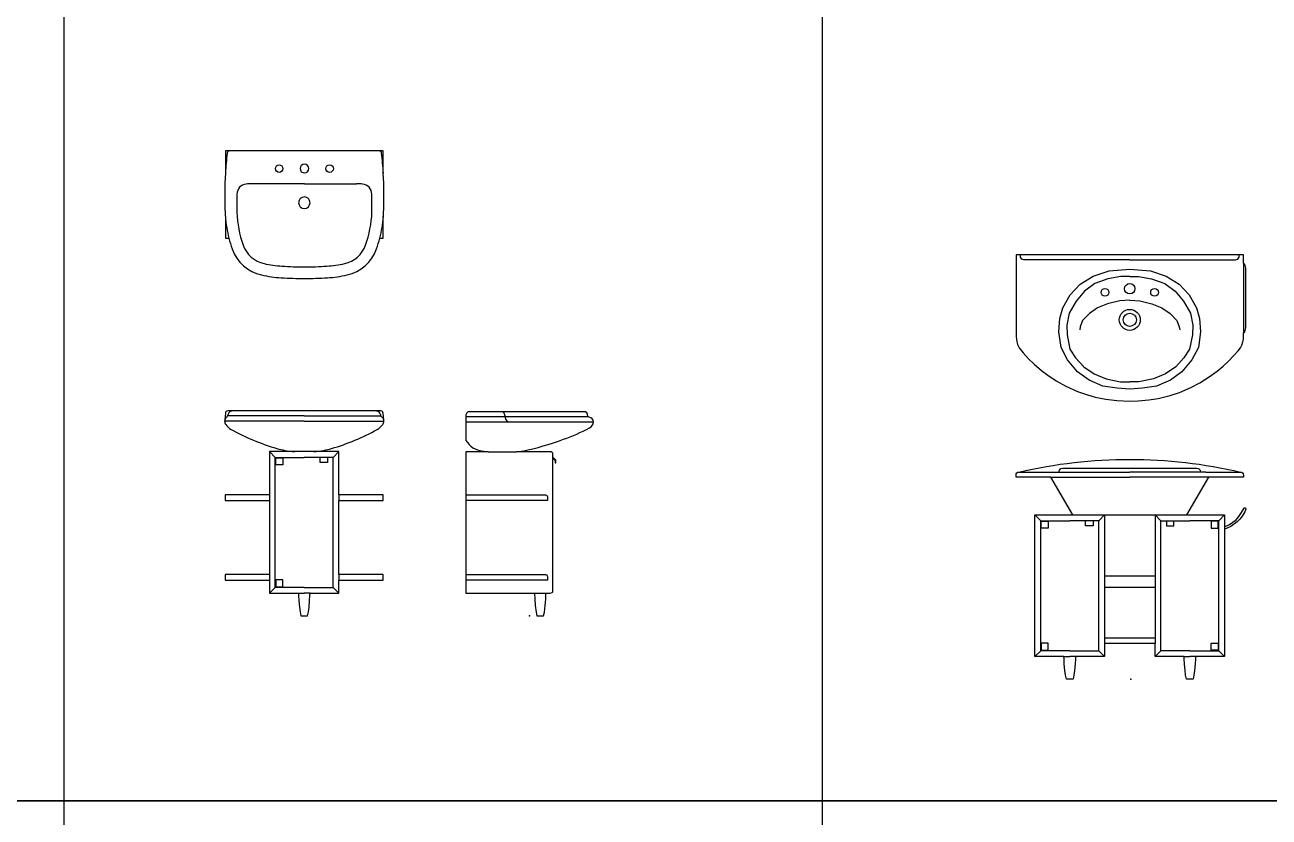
# Model space of a CAD drawing. Header units: millimetres. Extents: x 238.8 to 256.8, y 165 to 177.8.
# Drawn here: x 247.605 to 252.528, y 168.107 to 171.243 of the extents above; entities that cross this region are included whole.
import ezdxf

# ---------------------------------------------------------------- set-up
doc = ezdxf.new("R2010")
doc.units = ezdxf.units.MM

msp = doc.modelspace()

# ---------------------------------------------------------------- linework, layer by layer
at = {"color": 252}
for p, q in [((247.7604, 164.971), (247.7604, 177.771)), ((250.7604, 177.771), (250.7604, 164.971)), ((238.7604, 168.171), (256.7604, 168.171)), ((256.7604, 168.171), (238.7604, 168.171))]:
    msp.add_line(p, q, dxfattribs=at)
at = {"color": 175}
for p, q in [((248.7111, 170.6142), (248.5048, 170.6142)), ((248.7111, 170.6142), (248.9173, 170.6142)), ((251.5446, 170.3239), (251.5443, 170.3333)), ((251.5494, 170.316), (251.5446, 170.3239)), ((251.5584, 170.3133), (251.5494, 170.316)), ((251.977, 170.3133), (251.5584, 170.3133)), ((251.977, 170.3133), (252.3957, 170.3133)), ((252.3957, 170.3133), (252.4047, 170.316)), ((252.4047, 170.316), (252.4094, 170.3239)), ((252.4094, 170.3239), (252.4098, 170.3333)), ((252.427, 170.2986), (252.427, 170.0245)), ((251.7811, 170.216), (251.8328, 170.2479)), ((251.8328, 170.2479), (251.8952, 170.2692)), ((251.9423, 170.2464), (251.8906, 170.2373)), ((251.8952, 170.2692), (251.977, 170.2754)), ((251.977, 170.2475), (251.9423, 170.2464)), ((251.977, 170.2754), (252.0589, 170.2692)), ((251.977, 170.2475), (252.0118, 170.2464)), ((252.0118, 170.2464), (252.0635, 170.2373)), ((252.0589, 170.2692), (252.1212, 170.2479)), ((252.1212, 170.2479), (252.1729, 170.216)), ((251.7416, 170.175), (251.7811, 170.216)), ((251.8389, 170.2191), (251.7979, 170.1887)), ((251.8906, 170.2373), (251.8389, 170.2191)), ((252.0635, 170.2373), (252.1152, 170.2191)), ((252.1152, 170.2191), (252.1562, 170.1887)), ((252.1729, 170.216), (252.2125, 170.175)), ((251.7127, 170.1234), (251.7416, 170.175)), ((251.7644, 170.1492), (251.737, 170.1021)), ((251.7979, 170.1887), (251.7644, 170.1492)), ((251.9377, 170.1507), (251.8891, 170.1386)), ((251.977, 170.153), (251.9377, 170.1507)), ((251.977, 170.153), (252.0163, 170.1507)), ((252.0163, 170.1507), (252.065, 170.1386)), ((252.1562, 170.1887), (252.1897, 170.1492)), ((252.1897, 170.1492), (252.217, 170.1021)), ((252.2125, 170.175), (252.2414, 170.1234)), ((251.7005, 170.0808), (251.7127, 170.1234)), ((251.737, 170.1021), (251.7279, 170.055)), ((251.8176, 170.1006), (251.7903, 170.0733)), ((251.8495, 170.1234), (251.8176, 170.1006)), ((251.8891, 170.1386), (251.8495, 170.1234)), ((252.065, 170.1386), (252.1045, 170.1234)), ((252.1045, 170.1234), (252.1364, 170.1006)), ((252.1364, 170.1006), (252.1638, 170.0733)), ((252.217, 170.1021), (252.2261, 170.055)), ((252.2414, 170.1234), (252.2535, 170.0808)), ((251.697, 170.0277), (251.7005, 170.0808)), ((251.7279, 170.055), (251.7294, 170.0155)), ((251.7811, 170.0474), (251.7796, 170.0353)), ((251.7903, 170.0733), (251.7811, 170.0474)), ((252.1638, 170.0733), (252.1729, 170.0474)), ((252.1729, 170.0474), (252.1745, 170.0353)), ((252.2261, 170.055), (252.2246, 170.0155)), ((252.2535, 170.0808), (252.257, 170.0277)), ((251.7051, 169.9654), (251.697, 170.0277)), ((251.7294, 170.0155), (251.7401, 169.9593)), ((252.2246, 170.0155), (252.214, 169.9593)), ((252.257, 170.0277), (252.249, 169.9654)), ((251.731, 169.9168), (251.7051, 169.9654)), ((251.7401, 169.9593), (251.7629, 169.9244)), ((252.214, 169.9593), (252.1912, 169.9244)), ((252.249, 169.9654), (252.2231, 169.9168)), ((251.7705, 169.8697), (251.731, 169.9168)), ((251.7629, 169.9244), (251.7948, 169.8895)), ((252.1912, 169.9244), (252.1592, 169.8895)), ((252.2231, 169.9168), (252.1836, 169.8697)), ((251.8161, 169.8363), (251.7705, 169.8697)), ((251.7948, 169.8895), (251.8359, 169.8621)), ((251.8359, 169.8621), (251.883, 169.8424)), ((252.1182, 169.8621), (252.0711, 169.8424)), ((252.1592, 169.8895), (252.1182, 169.8621)), ((252.1836, 169.8697), (252.138, 169.8363)), ((251.8708, 169.8135), (251.8161, 169.8363)), ((251.9271, 169.8044), (251.8708, 169.8135)), ((251.883, 169.8424), (251.9408, 169.8302)), ((251.977, 169.8014), (251.9271, 169.8044)), ((251.9408, 169.8302), (251.977, 169.8294)), ((252.0133, 169.8302), (251.977, 169.8294)), ((252.027, 169.8044), (251.977, 169.8014)), ((252.0711, 169.8424), (252.0133, 169.8302)), ((252.0832, 169.8135), (252.027, 169.8044)), ((252.138, 169.8363), (252.0832, 169.8135)), ((248.7107, 169.6741), (248.3957, 169.6741)), ((248.7107, 169.6949), (248.4074, 169.6949)), ((248.7107, 169.6949), (249.0139, 169.6949)), ((248.7107, 169.6741), (249.0257, 169.6741)), ((249.3495, 169.6923), (249.8345, 169.6923)), ((249.3495, 169.6714), (249.8545, 169.6714)), ((249.5049, 169.6965), (249.5056, 169.6884)), ((248.5958, 169.531), (248.5732, 169.5537)), ((248.5958, 169.0162), (248.5958, 169.531)), ((248.5958, 169.531), (248.7107, 169.531)), ((248.598, 169.5014), (248.598, 169.5289)), ((248.598, 169.5289), (248.6255, 169.5289)), ((248.6255, 169.5289), (248.6255, 169.5014)), ((248.7478, 169.5537), (248.6735, 169.5537)), ((248.8255, 169.531), (248.7107, 169.531)), ((248.7731, 169.511), (248.7731, 169.531)), ((248.8031, 169.511), (248.7731, 169.511)), ((248.8031, 169.531), (248.8031, 169.511)), ((248.8255, 169.531), (248.8481, 169.5537)), ((248.8255, 169.0162), (248.8255, 169.531)), ((249.4389, 169.5536), (249.551, 169.5536)), ((249.6945, 169.5289), (249.6945, 169.5269)), ((248.6255, 169.5014), (248.598, 169.5014)), ((251.5384, 169.4731), (251.676, 169.4731)), ((251.676, 169.4731), (251.9769, 169.4731)), ((251.6969, 169.4731), (251.6986, 169.48)), ((251.6986, 169.48), (251.6988, 169.4807)), ((251.6988, 169.4807), (251.7047, 169.4865)), ((251.7047, 169.4865), (251.7121, 169.4881)), ((251.7121, 169.4881), (251.7254, 169.4881)), ((251.7254, 169.4881), (251.9769, 169.4881)), ((251.9769, 169.4881), (252.2284, 169.4881)), ((252.2779, 169.4731), (251.9769, 169.4731)), ((252.2284, 169.4881), (252.2417, 169.4881)), ((252.2417, 169.4881), (252.2491, 169.4865)), ((252.2491, 169.4865), (252.255, 169.4807)), ((252.255, 169.4807), (252.2552, 169.48)), ((252.2552, 169.48), (252.2569, 169.4731)), ((252.2779, 169.4731), (252.4154, 169.4731)), ((251.6653, 169.4531), (251.9769, 169.4531)), ((252.2886, 169.4531), (251.9769, 169.4531)), ((248.5732, 169.3833), (248.5732, 169.3609)), ((248.8481, 169.3833), (248.8481, 169.3609)), ((249.3495, 169.3832), (249.661, 169.3832)), ((249.673, 169.3608), (249.3495, 169.3608)), ((249.661, 169.3832), (249.6652, 169.3826)), ((249.6652, 169.3826), (249.6689, 169.3812)), ((249.6689, 169.3812), (249.6718, 169.3782)), ((249.6718, 169.3782), (249.673, 169.3751)), ((249.673, 169.3751), (249.673, 169.3608)), ((251.6246, 169.2805), (251.602, 169.3032)), ((251.6246, 168.7657), (251.6246, 169.2805)), ((251.6246, 169.2805), (251.7394, 169.2805)), ((251.6267, 169.2509), (251.6267, 169.2784)), ((251.6267, 169.2784), (251.6542, 169.2784)), ((251.6542, 169.2784), (251.6542, 169.2509)), ((251.8542, 169.2805), (251.7394, 169.2805)), ((251.7519, 169.3032), (252.2019, 169.3032)), ((251.8018, 169.2605), (251.8018, 169.2805)), ((251.8318, 169.2605), (251.8018, 169.2605)), ((251.8318, 169.2805), (251.8318, 169.2605)), ((251.8542, 169.2805), (251.8769, 169.3032)), ((251.8542, 168.7657), (251.8542, 169.2805)), ((251.8769, 169.3032), (251.8769, 168.7945)), ((252.0996, 169.2805), (252.077, 169.3032)), ((252.077, 169.3032), (252.077, 168.7945)), ((252.0996, 168.7657), (252.0996, 169.2805)), ((252.0996, 169.2805), (252.2144, 169.2805)), ((252.122, 169.2805), (252.122, 169.2605)), ((252.122, 169.2605), (252.152, 169.2605)), ((252.152, 169.2605), (252.152, 169.2805)), ((252.3292, 169.2805), (252.2144, 169.2805)), ((252.2996, 169.2784), (252.2996, 169.2509)), ((252.3271, 169.2784), (252.2996, 169.2784)), ((252.3271, 169.2509), (252.3271, 169.2784)), ((252.3292, 169.2805), (252.3519, 169.3032)), ((252.3292, 168.7657), (252.3292, 169.2805)), ((251.6542, 169.2509), (251.6267, 169.2509)), ((252.2996, 169.2509), (252.3271, 169.2509)), ((252.3519, 169.2563), (252.3519, 169.2464)), ((248.5732, 169.0673), (248.5732, 169.0449)), ((248.8481, 169.0673), (248.8481, 169.0449)), ((249.3495, 169.0676), (249.661, 169.0676)), ((249.661, 169.0676), (249.6652, 169.0671)), ((249.6652, 169.0671), (249.6689, 169.0656)), ((249.6689, 169.0656), (249.6718, 169.0626)), ((249.6718, 169.0626), (249.673, 169.0595)), ((248.5958, 169.0162), (248.5732, 168.9936)), ((248.7107, 169.0162), (248.5958, 169.0162)), ((248.6255, 169.0459), (248.598, 169.0459)), ((248.598, 169.0459), (248.598, 169.0184)), ((248.598, 169.0184), (248.6255, 169.0184)), ((248.6255, 169.0184), (248.6255, 169.0459)), ((248.7107, 169.0162), (248.8255, 169.0162)), ((248.8255, 169.0162), (248.8481, 168.9936)), ((249.673, 169.0453), (249.3495, 169.0453)), ((249.673, 169.0595), (249.673, 169.0453)), ((252.077, 169.061), (251.8769, 169.061)), ((252.077, 169.0158), (251.8769, 169.0158)), ((248.6879, 168.9936), (248.7107, 168.9936)), ((248.7334, 168.9936), (248.7107, 168.9936)), ((249.622, 168.9936), (249.667, 168.9936)), ((251.6542, 168.7954), (251.6267, 168.7954)), ((251.6267, 168.7954), (251.6267, 168.7679)), ((251.6267, 168.7679), (251.6542, 168.7679)), ((251.6542, 168.7679), (251.6542, 168.7954)), ((252.077, 168.8148), (251.8769, 168.8148)), ((252.2996, 168.7679), (252.2996, 168.7954)), ((252.2996, 168.7954), (252.3271, 168.7954)), ((252.3271, 168.7679), (252.2996, 168.7679)), ((252.3271, 168.7954), (252.3271, 168.7679)), ((251.6246, 168.7657), (251.602, 168.7431)), ((251.7394, 168.7657), (251.6246, 168.7657)), ((251.7167, 168.7431), (251.7394, 168.7431)), ((251.7394, 168.7657), (251.8542, 168.7657)), ((251.7621, 168.7431), (251.7394, 168.7431)), ((251.8542, 168.7657), (251.8769, 168.7431)), ((252.0996, 168.7657), (252.077, 168.7431)), ((252.2144, 168.7657), (252.0996, 168.7657)), ((252.1917, 168.7431), (252.2144, 168.7431)), ((252.2144, 168.7657), (252.3292, 168.7657)), ((252.2371, 168.7431), (252.2144, 168.7431)), ((252.3292, 168.7657), (252.3519, 168.7431))]:
    msp.add_line(p, q, dxfattribs=at)
for points in [[(248.7111, 170.2392, 0.015232), (248.8024, 170.242, 0.039532), (248.8806, 170.253, 0.259094), (248.9967, 170.3562, 0.02246), (249.0097, 170.3992), (249.0235, 170.3992), (249.0235, 170.4841, 0.007127), (249.0244, 170.4983, 0.026276), (249.0235, 170.6558), (249.0235, 170.7442), (248.7111, 170.7442), (248.3986, 170.7442), (248.3986, 170.6558, 0.026276), (248.3977, 170.4983, 0.007127), (248.3986, 170.4841), (248.3986, 170.3992), (248.4124, 170.3992, 0.02246), (248.4254, 170.3562, 0.259094), (248.5416, 170.253, 0.039532), (248.6197, 170.242, 0.015232)], [(248.5732, 169.5537), (248.5732, 169.3833), (248.3982, 169.3833), (248.3982, 169.3609), (248.5732, 169.3609), (248.5732, 169.0673), (248.3982, 169.0673), (248.3982, 169.0449), (248.5732, 169.0449), (248.5732, 168.9936), (248.6879, 168.9936), (248.6883, 168.9846), (248.6894, 168.9635), (248.6918, 168.9381), (248.6944, 168.92), (248.6974, 168.9036), (248.7107, 168.9036), (248.724, 168.9036), (248.7269, 168.92), (248.7295, 168.9381), (248.732, 168.9635), (248.733, 168.9846), (248.7334, 168.9936), (248.8481, 168.9936), (248.8481, 169.0449), (249.0231, 169.0449), (249.0231, 169.0673), (248.8481, 169.0673), (248.8481, 169.3609), (249.0231, 169.3609), (249.0231, 169.3833), (248.8481, 169.3833), (248.8481, 169.5537), (248.7478, 169.5537, 0.032145), (248.7881, 169.5587), (248.7881, 169.5587, 0.024933), (248.8187, 169.5661, 0.054278), (248.9998, 169.6413, 0.105753), (249.0213, 169.661, 0.174382), (249.0257, 169.6741, 0.072344), (249.0251, 169.6797), (249.0224, 169.7062, 0.481494), (249.0135, 169.7146), (248.7387, 169.7146), (248.6827, 169.7146), (248.4078, 169.7146, 0.481494), (248.3989, 169.7062), (248.3962, 169.6797, 0.072344), (248.3957, 169.6741, 0.174382), (248.4, 169.661, 0.105753), (248.4216, 169.6413, 0.054278), (248.6027, 169.5661, 0.024933), (248.6333, 169.5587, 0.032145), (248.6735, 169.5537)], [(249.3495, 169.5536), (249.3495, 168.9936), (249.622, 168.9936), (249.6228, 168.9699), (249.6249, 168.9449), (249.6282, 168.918), (249.6312, 168.9036), (249.6578, 168.9036), (249.6608, 168.918), (249.6641, 168.9449), (249.6662, 168.9699), (249.667, 168.9936), (249.6825, 168.9936), (249.687, 168.9942), (249.691, 168.9961), (249.6936, 168.9989), (249.6945, 169.0022), (249.6945, 169.5269), (249.6955, 169.5269), (249.7035, 169.5189), (249.7035, 169.5089), (249.7055, 169.5089), (249.7055, 169.5199), (249.6965, 169.5289), (249.6945, 169.5289), (249.6945, 169.5449), (249.6936, 169.5483), (249.6911, 169.5509), (249.6871, 169.5529), (249.6825, 169.5536), (249.551, 169.5536, 0.009231), (249.5742, 169.5561, 0.037848), (249.7361, 169.6025, 0.033808), (249.8395, 169.6476, 0.259025), (249.8545, 169.6714, 0.365327), (249.8385, 169.6904, -0.372373), (249.8319, 169.6985, 0.421499), (249.8187, 169.7119), (249.4429, 169.7119), (249.3836, 169.7119), (249.3645, 169.7119, 0.414214), (249.3495, 169.6969), (249.3495, 169.6063), (249.3506, 169.5984, 0.247834), (249.4157, 169.5561), (249.4157, 169.5561, 0.009231), (249.4389, 169.5536)], [(251.5269, 169.4611), (251.5277, 169.4658), (251.5304, 169.4696), (251.5345, 169.4721), (251.5384, 169.4731, -0.114107), (252.4154, 169.4731), (252.4194, 169.4721), (252.4235, 169.4696), (252.4262, 169.4658), (252.4269, 169.4611), (252.4269, 169.4531), (252.2886, 169.4531), (252.2019, 169.3032), (252.3519, 169.3032), (252.3519, 169.2563), (252.3711, 169.2652), (252.3848, 169.2748), (252.3981, 169.284), (252.4091, 169.2967), (252.4197, 169.3124), (252.4292, 169.3302), (252.4316, 169.3314), (252.4347, 169.3309), (252.4367, 169.3286), (252.4369, 169.3257), (252.4318, 169.3161), (252.4218, 169.298), (252.4129, 169.2864), (252.4026, 169.2754), (252.3765, 169.2576), (252.3628, 169.2504), (252.3519, 169.2464), (252.3519, 168.7431), (252.2371, 168.7431), (252.2367, 168.7341), (252.2357, 168.713), (252.2332, 168.6876), (252.2307, 168.6695), (252.2277, 168.6531), (252.2144, 168.6531), (252.2011, 168.6531), (252.1982, 168.6695), (252.1956, 168.6876), (252.1931, 168.713), (252.1921, 168.7341), (252.1917, 168.7431), (252.077, 168.7431), (252.077, 168.7945), (251.8769, 168.7945), (251.8769, 168.7431), (251.7621, 168.7431), (251.7617, 168.7341), (251.7607, 168.713), (251.7582, 168.6876), (251.7557, 168.6695), (251.7527, 168.6531), (251.7394, 168.6531), (251.7261, 168.6531), (251.7232, 168.6695), (251.7206, 168.6876), (251.7181, 168.713), (251.7171, 168.7341), (251.7167, 168.7431), (251.602, 168.7431), (251.602, 169.3032), (251.7519, 169.3032), (251.6653, 169.4531), (251.5269, 169.4531)]]:
    msp.add_lwpolyline(points, format="xyb", close=True, dxfattribs=at)
msp.add_lwpolyline([(252.427, 170.0245), (252.4322, 170.0279), (252.4367, 170.0438), (252.4367, 170.2796), (252.4321, 170.2952), (252.427, 170.2986), (252.427, 170.3333), (251.527, 170.3333), (251.527, 170.0122), (251.5283, 169.9961), (251.5325, 169.9778), (251.5391, 169.9642), (251.5547, 169.9452), (251.5769, 169.9206), (251.5983, 169.8998), (251.6274, 169.8749), (251.6522, 169.8561), (251.6862, 169.8344), (251.7241, 169.8129), (251.7707, 169.7918), (251.8101, 169.7785), (251.8403, 169.7698), (251.8823, 169.7616), (251.9263, 169.7559), (251.977, 169.7533), (252.0103, 169.7549), (252.0521, 169.7584), (252.09, 169.764), (252.1366, 169.7758), (252.174, 169.7881), (252.2181, 169.807), (252.2539, 169.8255), (252.2918, 169.8496), (252.3231, 169.8721), (252.3472, 169.8926), (252.3679, 169.9113), (252.3894, 169.934), (252.4055, 169.9523), (252.4156, 169.965), (252.4206, 169.9753), (252.425, 169.9879), (252.427, 169.9991)], close=True, dxfattribs=at)
for centre, radius in [((248.6114, 170.6742), 0.015), ((248.8108, 170.6742), 0.015), ((251.8789, 170.1841), 0.0154), ((251.977, 170.1988), 0.0205), ((252.0752, 170.1841), 0.0154), ((251.977, 170.0754), 0.0415), ((251.977, 170.0754), 0.0261)]:
    msp.add_circle(centre, radius, dxfattribs=at)
for centre, radius, start, end in [((248.4153, 170.7342), 0.01, 90, 173.6262), ((249.0069, 170.7342), 0.01, 6.3738, 90), ((249.8961, 170.5688), 1.5, 173.6262, 176.6723), ((248.7114, 170.6742), 0.0175, 90.9555, 269.0445), ((248.7108, 170.6742), 0.0175, 270.9555, 89.0445), ((247.5261, 170.5688), 1.5, 3.3277, 6.3738), ((248.4844, 170.5732), 0.04, 95.5937, 179.6995), ((248.5048, 170.3642), 0.25, 90, 95.5937), ((248.9173, 170.3642), 0.25, 84.4063, 90), ((248.9378, 170.5732), 0.04, 0.3005, 84.4063), ((249.8975, 170.5232), 1.454, 178.0234, 180.898), ((248.7114, 170.5392), 0.023, 90.727, 269.273), ((248.7108, 170.5392), 0.023, 270.727, 89.273), ((247.5246, 170.5232), 1.454, 359.102, 1.9766), ((248.8972, 170.5218), 0.454, 182.693, 199.3406), ((248.525, 170.5218), 0.454, 340.6594, 357.307), ((248.8972, 170.5218), 0.5, 184.3264, 194.1939), ((248.525, 170.5218), 0.5, 345.8061, 355.6736), ((248.5764, 170.4092), 0.114, 199.3406, 257.4429), ((248.8458, 170.4092), 0.114, 282.5571, 340.6594), ((248.6503, 170.7411), 0.454, 257.4429, 266.4982), ((248.7719, 170.7411), 0.454, 273.5018, 282.5571), ((248.7114, 171.7392), 1.454, 266.4982, 269.9885), ((248.7108, 171.7392), 1.454, 270.0115, 273.5018), ((248.4252, 169.6986), 0.016, 92.8165, 173.1753), ((248.9961, 169.6986), 0.016, 6.8247, 87.1835), ((249.4893, 169.6965), 0.0155, 0, 94.5922), ((248.4152, 169.6749), 0.0195, 126.2701, 165.926), ((248.3943, 169.7027), 0.0152, 307.6126, 351.6721), ((249.027, 169.7027), 0.0152, 188.3279, 232.3874), ((249.0061, 169.6749), 0.0195, 14.074, 53.7299), ((249.5226, 169.6884), 0.017, 180, 270)]:
    msp.add_arc(centre, radius, start, end, dxfattribs=at)
for p in [(249.602, 168.9036), (251.9819, 168.6531)]:
    msp.add_point(p, dxfattribs=at)

doc.saveas('drawing.dxf')
